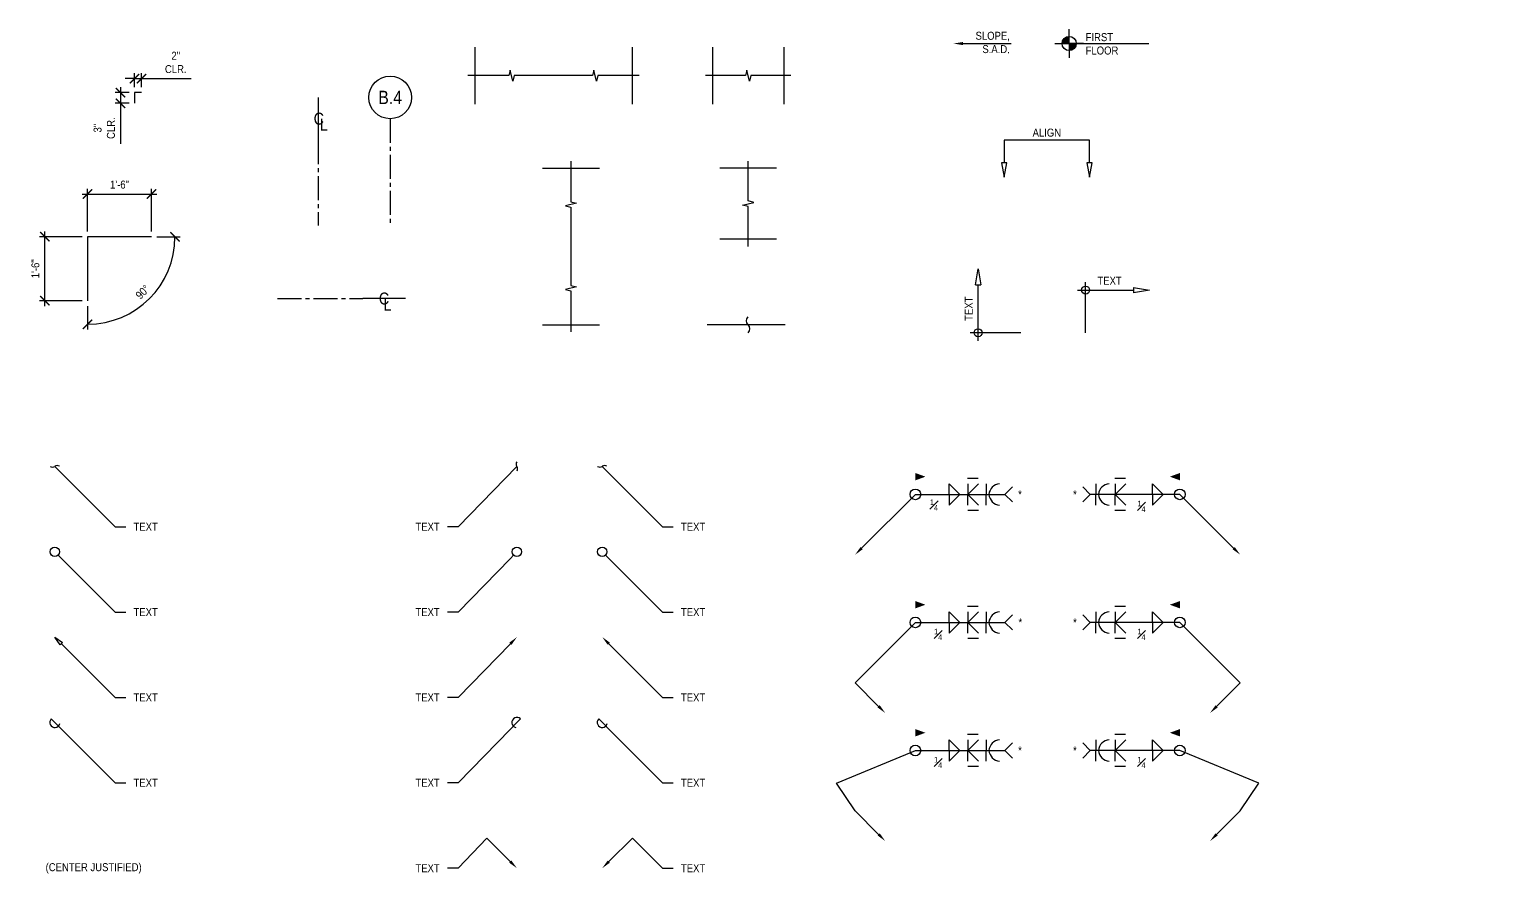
# Model space of a CAD drawing. Header units: inches. Extents: x -2661 to 42767, y -1222 to 9099.
# Drawn here: x 5270.2 to 5682.2, y 1433.8 to 1671.5 of the extents above; entities that cross this region are included whole.
import ezdxf
from ezdxf import colors
from ezdxf.entities.mleader import LeaderData, LeaderLine
from ezdxf.enums import TextEntityAlignment as Align
from ezdxf.math import Vec2, Vec3

# ---------------------------------------------------------------- set-up
doc = ezdxf.new("R2010")
doc.units = ezdxf.units.IN
doc.header["$LTSCALE"] = 12
doc.header["$MEASUREMENT"] = 0
doc.header["$PDMODE"] = 3
doc.linetypes.add('CENTER2', pattern=[1.125, 0.75, -0.125, 0.125, -0.125])
doc.layers.get('0').update_dxf_attribs({"linetype": 'CONTINUOUS'})
doc.layers.get('DefPoints').update_dxf_attribs({"color": 251, "linetype": 'CONTINUOUS'})
for name, color, linetype in [('S-ANNO-DIMS', 2, 'CONTINUOUS'), ('S-ANNO-NOTE', 4, 'CONTINUOUS'), ('S-ANNO-NOTE-EXIST', 251, 'CONTINUOUS'), ('S-BREAK', 2, 'CONTINUOUS'), ('S-GRID', 1, 'CENTER2')]:
    doc.layers.add(name, color=color, linetype=linetype)
doc.layers.add('S-ANNO-NONPLOT', color=253, linetype='CONTINUOUS', plot=False, transparency=0.5)
doc.styles.add('Arial', font='arial.ttf', dxfattribs={"width": 0.85})
doc.dimstyles.new('DIM-24_Se', dxfattribs={"dimscale": 24, "dimtxt": 0.09375, "dimasz": 0.109375, "dimexe": 0.0625, "dimexo": 0.0625, "dimgap": 0.0625, "dimtad": 1, "dimdec": 4, "dimzin": 11, "dimdsep": 46, "dimlunit": 4, "dimtxsty": 'Arial', "dimblk": 'ARCHTICK', "dimcen": 0.125, "dimdle": 0.0625, "dimclrd": 256, "dimclre": 256, "dimclrt": 4, "dimadec": 0, "dimazin": 0, "dimtfac": 0.75, "dimtdec": 4, "dimtmove": 0, "dimatfit": 3, "dimfxl": 1, "dimfrac": 1, "dimtolj": 1, "dimtzin": 0, "dimarcsym": 0})

# ---------------------------------------------------------------- blocks, each defined once
blk = doc.blocks.new('ELEV-SYMB')
at = {"layer": 'S-ANNO-NOTE', "color": 2}
for points in [[(-2, 0), (0, 0), (0, 2)], [(2, 0), (0, 0), (0, -2)]]:
    blk.add_lwpolyline(points, dxfattribs=at)
at = {"layer": 'S-ANNO-NOTE', "color": 2, "const_width": 1}
for points in [[(0, 0.5, 0.414214), (-0.5, 0, 0.414214)], [(0, -0.5, 0.414214), (0.5, 0, 0.414214)]]:
    blk.add_lwpolyline(points, format="xyb", dxfattribs=at)
at = {"layer": 'S-ANNO-NOTE', "color": 2}
blk.add_circle((0, 0), 1, dxfattribs=at)
blk = doc.blocks.new('_ARCHTICK')
at = {"color": 0, "linetype": 'ByBlock', "const_width": 0.15}
blk.add_lwpolyline([(-0.5, -0.5), (0.5, 0.5)], dxfattribs=at)
blk = doc.blocks.new('*D554')
at = {"layer": 'DefPoints', "color": 0, "transparency": 16777216}
for p in [(5274.52, 1613.18), (5286.52, 1613.18), (5286.52, 1595.18)]:
    blk.add_point(p, dxfattribs=at)
at = {"layer": 'S-ANNO-DIMS', "lineweight": -2, "transparency": 16777216}
for p, q in [((5285.02, 1613.18), (5273.02, 1613.18)), ((5274.52, 1593.68), (5274.52, 1614.68)), ((5285.02, 1595.18), (5273.02, 1595.18))]:
    blk.add_line(p, q, dxfattribs=at)
at = {"layer": 'S-ANNO-DIMS', "lineweight": -2, "transparency": 16777216, "xscale": 2.625, "yscale": 2.625, "zscale": 2.625}
for p, rotation in [((5274.52, 1613.18), 90), ((5274.52, 1595.18), 270)]:
    blk.add_blockref('_ARCHTICK', p, dxfattribs=dict(at, rotation=rotation))
at = {"layer": 'S-ANNO-DIMS', "color": 4, "transparency": 16777216, "insert": (5271.87, 1604.18), "char_height": 2.25, "attachment_point": 5, "rotation": 90, "style": 'Arial'}
blk.add_mtext('\\A1;1\'-6"', dxfattribs=at)
blk = doc.blocks.new('*D555')
at = {"layer": 'DefPoints', "color": 0, "transparency": 16777216}
for p in [(5304.52, 1625.18), (5286.52, 1613.18), (5304.52, 1613.18)]:
    blk.add_point(p, dxfattribs=at)
at = {"layer": 'S-ANNO-DIMS', "lineweight": -2, "transparency": 16777216}
for p, q in [((5285.02, 1625.18), (5306.02, 1625.18)), ((5286.52, 1614.68), (5286.52, 1626.68)), ((5304.52, 1614.68), (5304.52, 1626.68))]:
    blk.add_line(p, q, dxfattribs=at)
at = {"layer": 'S-ANNO-DIMS', "lineweight": -2, "transparency": 16777216, "xscale": 2.625, "yscale": 2.625, "zscale": 2.625, "rotation": 180}
blk.add_blockref('_ARCHTICK', (5286.52, 1625.18), dxfattribs=at)
at = {"layer": 'S-ANNO-DIMS', "lineweight": -2, "transparency": 16777216, "xscale": 2.625, "yscale": 2.625, "zscale": 2.625}
blk.add_blockref('_ARCHTICK', (5304.52, 1625.18), dxfattribs=at)
at = {"layer": 'S-ANNO-DIMS', "color": 4, "transparency": 16777216, "insert": (5295.52, 1627.83), "char_height": 2.25, "attachment_point": 5, "style": 'Arial'}
blk.add_mtext('\\A1;1\'-6"', dxfattribs=at)
blk = doc.blocks.new('*D605')
at = {"layer": 'DefPoints', "color": 0, "transparency": 16777216}
for p in [(5286.52, 1613.18), (5286.52, 1613.18), (5304.52, 1613.18), (5286.52, 1595.18), (5298.82, 1591.88)]:
    blk.add_point(p, dxfattribs=at)
at = {"layer": 'S-ANNO-DIMS', "lineweight": -2, "transparency": 16777216}
for p, q in [((5306.02, 1613.18), (5312.62, 1613.18)), ((5286.52, 1593.68), (5286.52, 1587.08))]:
    blk.add_line(p, q, dxfattribs=at)
blk.add_arc((5286.52, 1613.18), 24.6, 270, 0, dxfattribs=at)
at = {"layer": 'S-ANNO-DIMS', "lineweight": -2, "transparency": 16777216, "xscale": 2.625, "yscale": 2.625, "zscale": 2.625}
for p, rotation in [((5311.12, 1613.18), 90.00000000000206), ((5286.52, 1588.58), 180.000000000002)]:
    blk.add_blockref('_ARCHTICK', p, dxfattribs=dict(at, rotation=rotation))
at = {"layer": 'S-ANNO-DIMS', "color": 4, "transparency": 16777216, "insert": (5302.04, 1597.66), "char_height": 2.25, "attachment_point": 5, "rotation": 45, "style": 'Arial'}
blk.add_mtext('\\A1;90°', dxfattribs=at)
blk = doc.blocks.new('*D556')
at = {"layer": 'DefPoints', "color": 0, "transparency": 16777216}
for p in [(5299.73, 1653.7), (5295.78, 1650.7), (5299.73, 1650.7)]:
    blk.add_point(p, dxfattribs=at)
at = {"layer": 'S-ANNO-DIMS', "lineweight": -2, "transparency": 16777216}
for p, q in [((5298.23, 1653.7), (5294.28, 1653.7)), ((5295.78, 1655.2), (5295.78, 1650.7)), ((5298.23, 1650.7), (5294.28, 1650.7)), ((5295.78, 1650.7), (5295.78, 1639.35))]:
    blk.add_line(p, q, dxfattribs=at)
at = {"layer": 'S-ANNO-DIMS', "lineweight": -2, "transparency": 16777216, "xscale": 2.625, "yscale": 2.625, "zscale": 2.625}
for p, rotation in [((5295.78, 1653.7), 90), ((5295.78, 1650.7), 270)]:
    blk.add_blockref('_ARCHTICK', p, dxfattribs=dict(at, rotation=rotation))
at = {"layer": 'S-ANNO-DIMS', "color": 4, "transparency": 16777216, "insert": (5291.24, 1643.72), "char_height": 2.25, "attachment_point": 5, "rotation": 90, "style": 'Arial'}
blk.add_mtext('\\A1;3"\\PCLR.', dxfattribs=at)
blk = doc.blocks.new('*D557')
at = {"layer": 'DefPoints', "color": 0, "transparency": 16777216}
for p in [(5301.73, 1657.64), (5299.73, 1653.7), (5301.73, 1653.7)]:
    blk.add_point(p, dxfattribs=at)
at = {"layer": 'S-ANNO-DIMS', "lineweight": -2, "transparency": 16777216}
for p, q in [((5299.73, 1657.64), (5297.1, 1657.64)), ((5299.73, 1655.2), (5299.73, 1659.14)), ((5299.73, 1657.64), (5301.73, 1657.64)), ((5301.73, 1655.2), (5301.73, 1659.14)), ((5301.73, 1657.64), (5315.7, 1657.64))]:
    blk.add_line(p, q, dxfattribs=at)
at = {"layer": 'S-ANNO-DIMS', "lineweight": -2, "transparency": 16777216, "xscale": 2.625, "yscale": 2.625, "zscale": 2.625}
blk.add_blockref('_ARCHTICK', (5299.73, 1657.64), dxfattribs=at)
at = {"layer": 'S-ANNO-DIMS', "lineweight": -2, "transparency": 16777216, "xscale": 2.625, "yscale": 2.625, "zscale": 2.625, "rotation": 180}
blk.add_blockref('_ARCHTICK', (5301.73, 1657.64), dxfattribs=at)
at = {"layer": 'S-ANNO-DIMS', "color": 4, "transparency": 16777216, "insert": (5311.34, 1662.19), "char_height": 2.25, "attachment_point": 5, "style": 'Arial'}
blk.add_mtext('\\A1;2"\\PCLR.', dxfattribs=at)
blk = doc.blocks.new('_Integral')
at = {"color": 0, "linetype": 'ByBlock', "lineweight": -2}
for centre, start, end in [((0.44, -0.09), 102, 168), ((-0.44, 0.09), 282, 348)]:
    blk.add_arc(centre, 0.454, start, end, dxfattribs=at)
blk = doc.blocks.new('_DotBlank')
at = {"color": 0, "lineweight": -2}
blk.add_line((-0.5, 0), (-1, 0), dxfattribs=at)
blk.add_circle((0, 0), 0.5, dxfattribs=at)
blk = doc.blocks.new('ARROW-LOOP')
at = {"color": 0}
blk.add_lwpolyline([(-1.81, 0), (0.54, 0, 1.317177), (-0.46, -0.28)], format="xyb", dxfattribs=at)
blk = doc.blocks.new('_ClosedBlank')
at = {"color": 0, "linetype": 'ByBlock', "lineweight": -2}
for p, q in [((-1, 0.167), (0, 0)), ((-1, 0.167), (-1, -0.167)), ((0, 0), (-1, -0.167))]:
    blk.add_line(p, q, dxfattribs=at)
blk = doc.blocks.new('_Small')
at = {"color": 0, "linetype": 'ByBlock', "lineweight": -2}
blk.add_circle((0, 0), 0.25, dxfattribs=at)
blk = doc.blocks.new('*D582')
at = {"layer": 'DefPoints', "color": 0, "transparency": 16777216}
for p in [(5536.98, 1604.19), (5536.98, 1604.19), (5548.98, 1586.19)]:
    blk.add_point(p, dxfattribs=at)
at = {"layer": 'S-ANNO-DIMS', "lineweight": -2, "transparency": 16777216}
for p, q in [((5536.98, 1583.94), (5536.98, 1599.69)), ((5548.98, 1586.19), (5534.73, 1586.19))]:
    blk.add_line(p, q, dxfattribs=at)
at = {"layer": 'S-ANNO-DIMS', "lineweight": -2, "transparency": 16777216, "xscale": 4.5, "yscale": 4.5, "zscale": 4.5}
for name, p, rotation in [('_ClosedBlank', (5536.98, 1604.19), 90), ('_Small', (5536.98, 1586.19), 270)]:
    blk.add_blockref(name, p, dxfattribs=dict(at, rotation=rotation))
at = {"layer": 'S-ANNO-DIMS', "color": 4, "transparency": 16777216, "insert": (5534.36, 1592.94), "char_height": 2.25, "attachment_point": 5, "rotation": 90, "style": 'Arial'}
blk.add_mtext('\\A1;TEXT ', dxfattribs=at)
blk = doc.blocks.new('REF GRID')
blk.add_circle((0, 0.25), 0.25)
at = {"style": 'Arial', "width": 0.85}
blk.add_attdef('#', text='', height=0.156, dxfattribs=at).set_placement((0, 0.25), align=Align.MIDDLE_CENTER)
blk = doc.blocks.new('Se_BREAK SQUIGGLE')
at = {"layer": 'S-BREAK'}
blk.add_lwpolyline([(0, -0.375, 0.408465), (0, 0, -0.407415), (0, 0.369, -2.166217)], format="xyb", dxfattribs=at)
blk = doc.blocks.new('Se_BREAK SYMBOL')
at = {"color": 0, "linetype": 'ByBlock'}
blk.add_lwpolyline([(6, 0), (0.38, 0), (0.19, -0.78), (-0.19, 0.78), (-0.38, 0), (-6, 0)], dxfattribs=at)
blk = doc.blocks.new('CL-V12')
at = {"layer": 'DefPoints'}
blk.add_line((0, 3), (0, -3), dxfattribs=at)
at = {"layer": 'S-ANNO-NOTE', "color": 4, "char_height": 1.69, "attachment_point": 5, "style": 'Arial'}
for s, insert, width in [('C', (0.09, 0), 1.3847), ('L', (0.79, -0.84), 1.0599)]:
    blk.add_mtext(s, dxfattribs=dict(at, insert=insert, width=width))
blk = doc.blocks.new('CL-H12')
at = {"layer": 'DefPoints'}
blk.add_line((3, 0), (-3, 0), dxfattribs=at)
at = {"layer": 'S-ANNO-NOTE', "color": 4, "char_height": 1.69, "attachment_point": 5, "style": 'Arial'}
for s, insert, width in [('C', (0, 0), 1.2463), ('L', (0.48, -0.84), 1.1097)]:
    blk.add_mtext(s, dxfattribs=dict(at, insert=insert, width=width))
blk = doc.blocks.new('*D687')
at = {"layer": 'DefPoints', "color": 0, "transparency": 16777216}
for p in [(5585.19, 1598.19), (5585.19, 1598.19), (5567.19, 1586.19)]:
    blk.add_point(p, dxfattribs=at)
at = {"layer": 'S-ANNO-DIMS', "lineweight": -2, "transparency": 16777216}
for p, q in [((5567.19, 1586.19), (5567.19, 1600.44)), ((5564.94, 1598.19), (5580.69, 1598.19))]:
    blk.add_line(p, q, dxfattribs=at)
at = {"layer": 'S-ANNO-DIMS', "lineweight": -2, "transparency": 16777216, "xscale": 4.5, "yscale": 4.5, "zscale": 4.5, "rotation": 180}
blk.add_blockref('_Small', (5567.19, 1598.19), dxfattribs=at)
at = {"layer": 'S-ANNO-DIMS', "lineweight": -2, "transparency": 16777216, "xscale": 4.5, "yscale": 4.5, "zscale": 4.5}
blk.add_blockref('_ClosedBlank', (5585.19, 1598.19), dxfattribs=at)
at = {"layer": 'S-ANNO-DIMS', "color": 4, "transparency": 16777216, "insert": (5573.94, 1600.82), "char_height": 2.25, "attachment_point": 5, "style": 'Arial'}
blk.add_mtext('\\A1;TEXT ', dxfattribs=at)

msp = doc.modelspace()

# ---------------------------------------------------------------- linework, layer by layer
at = {"layer": 'S-ANNO-DIMS'}
msp.add_lwpolyline([(5569.04893, 1633.94183), (5567.54893, 1633.94183), (5568.29893, 1629.94183), (5569.04893, 1633.94183), (5568.29893, 1633.94183), (5568.29893, 1640.30584), (5544.29893, 1640.30584), (5544.29893, 1633.94183), (5543.54893, 1633.94183), (5544.29893, 1629.94183), (5545.04893, 1633.94183), (5543.54893, 1633.94183)], dxfattribs=at)
at = {"layer": 'S-ANNO-NONPLOT'}
for p, q in [((5395.47635, 1666.47907), (5395.47635, 1650.47907)), ((5439.66667, 1666.47907), (5439.66667, 1650.47907)), ((5462.31166, 1666.47907), (5462.31166, 1650.47907)), ((5482.31166, 1666.47907), (5482.31166, 1650.47907)), ((5414.48042, 1632.47907), (5430.48042, 1632.47907)), ((5480.31166, 1632.47907), (5464.31166, 1632.47907)), ((5480.31166, 1612.47907), (5464.31166, 1612.47907)), ((5414.48042, 1588.45575), (5430.48042, 1588.45575))]:
    msp.add_line(p, q, dxfattribs=at)
for points in [[(5301.72521, 1653.70096), (5299.72521, 1653.70096), (5299.72521, 1650.70096)], [(5304.5207, 1613.17914), (5286.5207, 1613.17914), (5286.5207, 1595.17914)], [(5482.71902, 1588.45575), (5460.76822, 1588.45575)]]:
    msp.add_lwpolyline(points, dxfattribs=at)
at = {"layer": 'S-ANNO-NOTE', "color": 2}
msp.add_line((5558.59048, 1667.50617), (5585.00008, 1667.50617), dxfattribs=at)
at = {"layer": 'S-ANNO-NOTE'}
for p, q in [((5536.9528, 1545.25321), (5533.9528, 1545.25321)), ((5539.28182, 1543.75321), (5539.28182, 1540.75321)), ((5570.09217, 1543.75321), (5570.09217, 1540.75321)), ((5578.44664, 1545.25321), (5575.44664, 1545.25321)), ((5539.28182, 1537.75321), (5539.28182, 1540.75321)), ((5570.09217, 1537.75321), (5570.09217, 1540.75321)), ((5537.03493, 1536.25321), (5534.03493, 1536.25321)), ((5578.44664, 1536.25321), (5575.44664, 1536.25321)), ((5536.9528, 1509.25321), (5533.9528, 1509.25321)), ((5578.44664, 1509.25321), (5575.44664, 1509.25321)), ((5539.28182, 1507.75321), (5539.28182, 1504.75321)), ((5539.28182, 1501.75321), (5539.28182, 1504.75321)), ((5570.09217, 1507.75321), (5570.09217, 1504.75321)), ((5570.09217, 1501.75321), (5570.09217, 1504.75321)), ((5537.03493, 1500.25321), (5534.03493, 1500.25321)), ((5578.44664, 1500.25321), (5575.44664, 1500.25321)), ((5536.9528, 1473.25321), (5533.9528, 1473.25321)), ((5539.28182, 1471.75321), (5539.28182, 1468.75321)), ((5570.09217, 1471.75321), (5570.09217, 1468.75321)), ((5578.44664, 1473.25321), (5575.44664, 1473.25321)), ((5539.28182, 1465.75321), (5539.28182, 1468.75321)), ((5570.09217, 1465.75321), (5570.09217, 1468.75321)), ((5537.03493, 1464.25321), (5534.03493, 1464.25321)), ((5578.44664, 1464.25321), (5575.44664, 1464.25321))]:
    msp.add_line(p, q, dxfattribs=at)
for points in [[(5519.3378, 1540.75321, 0, 0, 0), (5519.3378, 1545.72715, 2.05212, 0, 0), (5522.15688, 1545.72715, 0, 0, 0)], [(5593.70792, 1540.75321, 0, 0, 0), (5593.70792, 1545.72715, 2.05212, 0, 0), (5590.88885, 1545.72715, 0, 0, 0)], [(5519.3378, 1504.75321, 0, 0, 0), (5519.3378, 1509.72715, 2.05212, 0, 0), (5522.15688, 1509.72715, 0, 0, 0)], [(5593.70792, 1504.75321, 0, 0, 0), (5593.70792, 1509.72715, 2.05212, 0, 0), (5590.88885, 1509.72715, 0, 0, 0)], [(5519.3378, 1468.75321, 0, 0, 0), (5519.3378, 1473.72715, 2.05212, 0, 0), (5522.15688, 1473.72715, 0, 0, 0)], [(5593.70792, 1468.75321, 0, 0, 0), (5593.70792, 1473.72715, 2.05212, 0, 0), (5590.88885, 1473.72715, 0, 0, 0)]]:
    msp.add_lwpolyline(points, format="xyseb", dxfattribs=at)
for points in [[(5528.78804, 1540.75321), (5528.78804, 1543.75321), (5531.78804, 1540.75321)], [(5534.03493, 1543.75321), (5534.03493, 1540.75321), (5537.03493, 1543.75321)], [(5546.64418, 1538.63189), (5544.52286, 1540.75321), (5546.64418, 1542.87453)], [(5566.40154, 1538.63189), (5568.52286, 1540.75321), (5566.40154, 1542.87453)], [(5575.52877, 1543.75321), (5575.52877, 1540.75321), (5578.52877, 1543.75321)], [(5585.96844, 1540.75321), (5585.96844, 1543.75321), (5588.96844, 1540.75321)], [(5528.78804, 1540.75321), (5528.78804, 1537.75321), (5531.78804, 1540.75321)], [(5534.03493, 1537.75321), (5534.03493, 1540.75321), (5537.03493, 1537.75321)], [(5575.52877, 1537.75321), (5575.52877, 1540.75321), (5578.52877, 1537.75321)], [(5585.96844, 1540.75321), (5585.96844, 1537.75321), (5588.96844, 1540.75321)], [(5528.78804, 1504.75321), (5528.78804, 1507.75321), (5531.78804, 1504.75321)], [(5528.78804, 1504.75321), (5528.78804, 1501.75321), (5531.78804, 1504.75321)], [(5534.03493, 1507.75321), (5534.03493, 1504.75321), (5537.03493, 1507.75321)], [(5534.03493, 1501.75321), (5534.03493, 1504.75321), (5537.03493, 1501.75321)], [(5546.64418, 1502.63189), (5544.52286, 1504.75321), (5546.64418, 1506.87453)], [(5566.40154, 1502.63189), (5568.52286, 1504.75321), (5566.40154, 1506.87453)], [(5575.52877, 1507.75321), (5575.52877, 1504.75321), (5578.52877, 1507.75321)], [(5575.52877, 1501.75321), (5575.52877, 1504.75321), (5578.52877, 1501.75321)], [(5585.96844, 1504.75321), (5585.96844, 1507.75321), (5588.96844, 1504.75321)], [(5585.96844, 1504.75321), (5585.96844, 1501.75321), (5588.96844, 1504.75321)], [(5528.78804, 1468.75321), (5528.78804, 1471.75321), (5531.78804, 1468.75321)], [(5534.03493, 1471.75321), (5534.03493, 1468.75321), (5537.03493, 1471.75321)], [(5575.52877, 1471.75321), (5575.52877, 1468.75321), (5578.52877, 1471.75321)], [(5585.96844, 1468.75321), (5585.96844, 1471.75321), (5588.96844, 1468.75321)], [(5528.78804, 1468.75321), (5528.78804, 1465.75321), (5531.78804, 1468.75321)], [(5534.03493, 1465.75321), (5534.03493, 1468.75321), (5537.03493, 1465.75321)], [(5546.64418, 1466.63189), (5544.52286, 1468.75321), (5546.64418, 1470.87453)], [(5566.40154, 1466.63189), (5568.52286, 1468.75321), (5566.40154, 1470.87453)], [(5575.52877, 1465.75321), (5575.52877, 1468.75321), (5578.52877, 1465.75321)], [(5585.96844, 1468.75321), (5585.96844, 1465.75321), (5588.96844, 1468.75321)]]:
    msp.add_lwpolyline(points, dxfattribs=at)
for centre in [(5519.3378, 1540.75321), (5593.70792, 1540.75321), (5519.3378, 1504.75321), (5593.70792, 1504.75321), (5519.3378, 1468.75321), (5593.70792, 1468.75321)]:
    msp.add_circle(centre, 1.5, dxfattribs=at)
for centre, start, end in [((5543.24358, 1540.54144), 93.7722975, 176.2277025), ((5574.05393, 1540.54144), 93.7722975, 176.2277025), ((5543.24358, 1540.96497), 183.7722975, 266.2277025), ((5574.05393, 1540.96497), 183.7722975, 266.2277025), ((5543.24358, 1504.54144), 93.7722975, 176.2277025), ((5543.24358, 1504.96497), 183.7722975, 266.2277025), ((5574.05393, 1504.54144), 93.7722975, 176.2277025), ((5574.05393, 1504.96497), 183.7722975, 266.2277025), ((5543.24358, 1468.54144), 93.7722975, 176.2277025), ((5574.05393, 1468.54144), 93.7722975, 176.2277025), ((5543.24358, 1468.96497), 183.7722975, 266.2277025), ((5574.05393, 1468.96497), 183.7722975, 266.2277025)]:
    msp.add_arc(centre, 3.21874, start, end, dxfattribs=at)
at = {"layer": 'S-BREAK'}
for points in [[(5441.66667, 1658.47907), (5430.00098, 1658.47907), (5429.62241, 1656.92237), (5428.86526, 1660.03577), (5428.48669, 1658.47907), (5406.48933, 1658.47907), (5406.11075, 1656.92237), (5405.3536, 1660.03577), (5404.97503, 1658.47907), (5393.47635, 1658.47907)], [(5422.48042, 1634.47907), (5422.48042, 1622.98039), (5424.03712, 1622.60182), (5420.92372, 1621.84467), (5422.48042, 1621.46609), (5422.48042, 1599.46873), (5424.03712, 1599.09016), (5420.92372, 1598.33301), (5422.48042, 1597.95444), (5422.48042, 1586.45575)]]:
    msp.add_lwpolyline(points, dxfattribs=at)
at = {"layer": 'S-GRID', "color": 1, "linetype": 'CENTER2', "ltscale": 0.75}
for p, q in [((5371.62654, 1646.36173), (5371.62654, 1616.36173)), ((5351.38935, 1640.36173), (5351.38935, 1616.36173)), ((5339.91294, 1595.7869), (5363.91294, 1595.7869))]:
    msp.add_line(p, q, dxfattribs=at)

# ---------------------------------------------------------------- block references
at = {"layer": 'S-ANNO-NOTE', "xscale": 2, "yscale": 2, "zscale": 2}
for name, p in [('ELEV-SYMB', (5562.59048, 1667.50617)), ('CL-V12', (5351.38935, 1646.36294)), ('CL-H12', (5369.91294, 1595.7869))]:
    msp.add_blockref(name, p, dxfattribs=at)
at = {"layer": 'S-ANNO-NOTE', "xscale": 24, "yscale": 24, "zscale": 24}
msp.add_blockref('REF GRID', (5371.62654, 1646.36173), dxfattribs=at).add_auto_attribs({'#': 'B.4'})
at = {"layer": 'S-BREAK'}
for name, p, xscale, yscale, zscale in [('Se_BREAK SYMBOL', (5472.31166, 1658.47907), 2, 2, 2), ('Se_BREAK SQUIGGLE', (5472.31166, 1588.45575), 6, 6, 6)]:
    msp.add_blockref(name, p, dxfattribs=dict(at, xscale=xscale, yscale=yscale, zscale=zscale))
at = {"layer": 'S-BREAK', "xscale": 2, "yscale": 2, "zscale": 2, "rotation": 270}
msp.add_blockref('Se_BREAK SYMBOL', (5472.31166, 1622.47907), dxfattribs=at)

# ---------------------------------------------------------------- texts
at = {"layer": 'S-ANNO-NOTE', "insert": (5545.91148, 1670.79576), "char_height": 2.25, "width": 11.6034819, "attachment_point": 3, "rotation": 359.8065106, "style": 'Arial'}
msp.add_mtext('SLOPE, S.A.D.', dxfattribs=at)
at = {"layer": 'S-ANNO-NOTE', "char_height": 2.25, "style": 'Arial'}
for s, insert, width, attachment_point in [('FIRST\\PFLOOR', (5567.20396, 1670.42475), 36.0233137, 1), ('ALIGN', (5556.29893, 1641.30584), 9.6918258, 8), ('*', (5548.2277, 1540.75321), 25.3277417, 4), ('*', (5564.7143, 1540.75321), 29.1032323, 6), ('\\A1;{\\H0.7x;\\S1#4;}', (5523.42653, 1539.33422), 4.1806574, 1), ('\\A1;{\\H0.7x;\\S1#4;}', (5584.04767, 1538.95393), 7.3141416, 3), ('*', (5548.33142, 1504.75321), 29.1032323, 4), ('*', (5564.7143, 1504.75321), 29.1032323, 6), ('\\A1;{\\H0.7x;\\S1#4;}', (5526.86727, 1502.95393), 7.3141416, 3), ('\\A1;{\\H0.7x;\\S1#4;}', (5584.04767, 1502.95393), 7.3141416, 3), ('*', (5548.2277, 1468.75321), 25.3277417, 4), ('*', (5564.7143, 1468.75321), 29.1032323, 6), ('\\A1;{\\H0.7x;\\S1#4;}', (5526.86727, 1466.95393), 7.3141416, 3), ('\\A1;{\\H0.7x;\\S1#4;}', (5584.04767, 1466.95393), 7.3141416, 3)]:
    msp.add_mtext(s, dxfattribs=dict(at, insert=insert, width=width, attachment_point=attachment_point))
at = {"layer": 'S-ANNO-NOTE', "color": 191, "insert": (5274.7428, 1435.59968), "char_height": 2.25, "width": 31.4422913, "attachment_point": 4, "style": 'Arial'}
msp.add_mtext('(CENTER JUSTIFIED)', dxfattribs=at)

# ---------------------------------------------------------------- dimensions: what is measured, and where the dimension line sits
at = {"layer": 'S-ANNO-DIMS'}
for base, p2, angle, picture, middle in [((5301.72521, 1657.64473), (5301.72521, 1653.70096), 180, '*D557', (5311.33613, 1662.1877)), ((5295.78144, 1650.70096), (5299.72521, 1650.70096), 90, '*D556', (5291.23846, 1643.71503))]:
    dim = msp.add_linear_dim(base=base, p1=(5299.72521, 1653.70096), p2=p2, angle=angle, text='<>\\PCLR.', dimstyle='DIM-24_Se', dxfattribs=at)
    dim.commit()
    dim.dimension.update_dxf_attribs({"geometry": picture, "text_midpoint": middle})
for base, p1, p2, angle, picture, middle in [((5304.5207, 1625.17914), (5286.5207, 1613.17914), (5304.5207, 1613.17914), 180, '*D555', (5295.5207, 1627.82793)), ((5274.5207, 1613.17914), (5286.5207, 1595.17914), (5286.5207, 1613.17914), 270, '*D554', (5271.87191, 1604.17914))]:
    dim = msp.add_linear_dim(base=base, p1=p1, p2=p2, angle=angle, dimstyle='DIM-24_Se', dxfattribs=at)
    dim.commit()
    dim.dimension.update_dxf_attribs({"geometry": picture, "text_midpoint": middle})
dim = msp.add_angular_dim_2l(base=(5298.81887, 1591.87808), line1=((5304.5207, 1613.17914), (5286.5207, 1613.17914)), line2=((5286.5207, 1613.17914), (5286.5207, 1595.17914)), dimstyle='DIM-24_Se', dxfattribs=at)
dim.commit()
dim.dimension.update_dxf_attribs({"geometry": '*D605', "text_midpoint": (5302.03996, 1597.65988)})
for base, p1, p2, angle, picture, middle in [((5536.98042, 1604.19072), (5548.98042, 1586.19072), (5536.98042, 1604.19072), 270, '*D582', (5534.35542, 1592.94072)), ((5585.18539, 1598.19072), (5567.18539, 1586.19072), (5585.18539, 1598.19072), 180, '*D687', (5573.93539, 1600.81572))]:
    dim = msp.add_linear_dim(base=base, p1=p1, p2=p2, angle=angle, text='TEXT ', dimstyle='DIM-24_Se', override={"dimasz": 0.1875, "dimexe": 0.09375, "dimexo": 0, "dimblk1": 'Small', "dimblk2": 'ClosedBlank', "dimsah": 1, "dimdle": 0.09375, "dimse2": 1, "dimfxlon": 0}, dxfattribs=at)
    dim.commit()
    dim.dimension.update_dxf_attribs({"geometry": picture, "text_midpoint": middle})

# ---------------------------------------------------------------- leaders
at = {"layer": 'S-ANNO-NOTE'}
ml = msp.add_multileader_mtext('Standard', dxfattribs=at)
ml.set_content('', color=4, style='Arial')
ml.set_leader_properties(color=2)
ml.build(insert=Vec2(0, 0))
ml.multileader.update_dxf_attribs({"has_dogleg": 0, "dogleg_length": 1.21451, "arrow_head_size": 2.625, "scale": 24})
ctx = ml.context
ctx.base_point, ctx.scale, ctx.char_height, ctx.arrow_head_size, ctx.landing_gap_size, ctx.plane_origin, ctx.plane_x_axis, ctx.plane_y_axis = Vec3(5550.56953, 1667.50617), 24, 2.25, 2.625, 2.16, Vec3(5535.65421, 1674.53677), Vec3(-1, 0), Vec3(0, -1)
ctx.text_align_type = 2
notes = []
notes.append((ctx, [(0, (1, 1, 0), (5542.44578, 1667.50617), (1, 0), 3.80375, [(0, [(5530.06246, 1667.50617)], 0, [])])]))
ctx.mtext.insert, ctx.mtext.text_direction, ctx.mtext.rotation, ctx.mtext.alignment, ctx.mtext.flow_direction = Vec3(5548.40953, 1666.38117), Vec3(-1, 0), 3.141592654, 3, 5
ml = msp.add_multileader_mtext('Standard', dxfattribs=at)
ml.set_content('TEXT', color=4, style='Arial')
ml.set_leader_properties(color=2)
ml.set_arrow_properties(name='INTEGRAL')
ml.build(insert=Vec2(0, 0))
ml.multileader.update_dxf_attribs({"dogleg_length": 0.36, "arrow_head_size": 2.625, "scale": 24})
ctx = ml.context
ctx.base_point, ctx.scale, ctx.char_height, ctx.arrow_head_size, ctx.landing_gap_size, ctx.plane_origin = Vec3(5376.69399, 1531.65327), 24, 2.25, 2.625, 2.16, Vec3(5442.48999, 1838.47338)
ctx.text_align_type = 2
notes.append((ctx, [(0, (1, 1, 0), (5390.72601, 1531.65327), (-1, 0), 3, [(0, [(5407.26849, 1548.62384)], 0, [])])]))
ctx.mtext.insert, ctx.mtext.width, ctx.mtext.alignment, ctx.mtext.flow_direction = Vec3(5385.56601, 1532.77827), 48, 3, 5
ml = msp.add_multileader_mtext('Standard', dxfattribs=at)
ml.set_content('TEXT', color=4, style='Arial')
ml.set_leader_properties(color=2)
ml.set_arrow_properties(name='INTEGRAL')
ml.build(insert=Vec2(0, 0))
ml.multileader.update_dxf_attribs({"dogleg_length": 0.36, "arrow_head_size": 2.625, "scale": 24})
ctx = ml.context
ctx.base_point, ctx.scale, ctx.char_height, ctx.arrow_head_size, ctx.landing_gap_size, ctx.plane_origin = Vec3(5451.23905, 1531.65327), 24, 2.25, 2.625, 2.16, Vec3(5396.04698, 1838.47338)
notes.append((ctx, [(0, (1, 1, 0), (5448.23905, 1531.65327), (1, 0), 3, [(0, [(5431.26849, 1548.62384)], 0, [])])]))
ctx.mtext.insert, ctx.mtext.width, ctx.mtext.flow_direction = Vec3(5453.39905, 1532.77827), 48, 5
ml = msp.add_multileader_mtext('Standard', dxfattribs=at)
ml.set_content('', color=4, style='Arial')
ml.set_leader_properties(color=2)
ml.build(insert=Vec2(0, 0))
ml.multileader.update_dxf_attribs({"dogleg_length": 1.21451, "arrow_head_size": 2.625, "scale": 24})
ctx = ml.context
ctx.base_point, ctx.scale, ctx.char_height, ctx.arrow_head_size, ctx.landing_gap_size, ctx.plane_origin = Vec3(5544.52286, 1540.75321), 24, 2.25, 2.625, 2.16, Vec3(5512.3072, 1533.72261)
notes.append((ctx, [(0, (1, 1, 0), (5519.3378, 1540.75321), (1, 0), 25.18506, [(0, [(5502.36724, 1523.78265)], 0, [])])]))
ctx.mtext.insert, ctx.mtext.flow_direction = Vec3(5546.68286, 1541.87821), 5
ml = msp.add_multileader_mtext('Standard', dxfattribs=at)
ml.set_content('', color=4, style='Arial')
ml.set_leader_properties(color=2)
ml.build(insert=Vec2(0, 0))
ml.multileader.update_dxf_attribs({"dogleg_length": 1.21451, "arrow_head_size": 2.625, "scale": 24})
ctx = ml.context
ctx.base_point, ctx.scale, ctx.char_height, ctx.arrow_head_size, ctx.landing_gap_size, ctx.plane_origin = Vec3(5564.20286, 1540.75321), 24, 2.25, 2.625, 2.16, Vec3(5600.07852, 1533.72261)
ctx.text_align_type = 2
notes.append((ctx, [(0, (1, 1, 0), (5593.70792, 1540.75321), (-1, 0), 25.18506, [(0, [(5610.67849, 1523.78265)], 0, [])])]))
ctx.mtext.insert, ctx.mtext.alignment, ctx.mtext.flow_direction = Vec3(5566.36286, 1541.87821), 3, 5
ml = msp.add_multileader_mtext('Standard', dxfattribs=at)
ml.set_content('\\A1;TEXT', color=4, style='Arial')
ml.set_leader_properties(color=2)
ml.set_arrow_properties(name='DOTBLANK')
ml.build(insert=Vec2(0, 0))
ml.multileader.update_dxf_attribs({"dogleg_length": 0.36, "arrow_head_size": 2.625, "scale": 24})
ctx = ml.context
ctx.base_point, ctx.scale, ctx.char_height, ctx.arrow_head_size, ctx.landing_gap_size, ctx.plane_origin = Vec3(5376.69399, 1507.65327), 24, 2.25, 2.625, 2.16, Vec3(5434.00471, 1805.9881)
ctx.text_align_type = 2
notes.append((ctx, [(0, (1, 1, 0), (5390.72601, 1507.65327), (-1, 0), 3, [(0, [(5407.26849, 1524.62384)], 0, [])])]))
ctx.mtext.insert, ctx.mtext.width, ctx.mtext.defined_height, ctx.mtext.alignment, ctx.mtext.flow_direction = Vec3(5385.56601, 1508.77827), 48, 7.54853, 3, 5
ml = msp.add_multileader_mtext('Standard', dxfattribs=at)
ml.set_content('\\A1;TEXT', color=4, style='Arial')
ml.set_leader_properties(color=2)
ml.set_arrow_properties(name='DOTBLANK')
ml.build(insert=Vec2(0, 0))
ml.multileader.update_dxf_attribs({"dogleg_length": 0.36, "arrow_head_size": 2.625, "scale": 24})
ctx = ml.context
ctx.base_point, ctx.scale, ctx.char_height, ctx.arrow_head_size, ctx.landing_gap_size, ctx.plane_origin = Vec3(5451.23905, 1507.65327), 24, 2.25, 2.625, 2.16, Vec3(5404.53226, 1805.9881)
notes.append((ctx, [(0, (1, 1, 0), (5448.23905, 1507.65327), (1, 0), 3, [(0, [(5431.26849, 1524.62384)], 0, [])])]))
ctx.mtext.insert, ctx.mtext.width, ctx.mtext.defined_height, ctx.mtext.flow_direction = Vec3(5453.39905, 1508.77827), 48, 7.54853, 5
ml = msp.add_multileader_mtext('Standard', dxfattribs=at)
ml.set_content('', color=4, style='Arial')
ml.set_leader_properties(color=2)
ml.build(insert=Vec2(0, 0))
ml.multileader.update_dxf_attribs({"dogleg_length": 1.21451, "arrow_head_size": 2.625, "scale": 24})
ctx = ml.context
ctx.base_point, ctx.scale, ctx.char_height, ctx.arrow_head_size, ctx.landing_gap_size, ctx.plane_origin = Vec3(5544.52286, 1504.75321), 24, 2.25, 2.625, 2.16, Vec3(5512.3072, 1497.72261)
notes.append((ctx, [(0, (1, 1, 0), (5519.3378, 1504.75321), (1, 0), 25.18506, [(0, [(5510.85252, 1479.29736), (5502.36724, 1487.78265)], 0, [])])]))
ctx.mtext.insert, ctx.mtext.flow_direction = Vec3(5546.68286, 1505.87821), 5
ml = msp.add_multileader_mtext('Standard', dxfattribs=at)
ml.set_content('', color=4, style='Arial')
ml.set_leader_properties(color=2)
ml.build(insert=Vec2(0, 0))
ml.multileader.update_dxf_attribs({"dogleg_length": 1.21451, "arrow_head_size": 2.625, "scale": 24})
ctx = ml.context
ctx.base_point, ctx.scale, ctx.char_height, ctx.arrow_head_size, ctx.landing_gap_size, ctx.plane_origin = Vec3(5564.20286, 1504.75321), 24, 2.25, 2.625, 2.16, Vec3(5600.07852, 1497.72261)
ctx.text_align_type = 2
notes.append((ctx, [(0, (1, 1, 0), (5593.70792, 1504.75321), (-1, 0), 25.18506, [(0, [(5602.19321, 1479.29736), (5610.67849, 1487.78265)], 0, [])])]))
ctx.mtext.insert, ctx.mtext.alignment, ctx.mtext.flow_direction = Vec3(5566.36286, 1505.87821), 3, 5
ml = msp.add_multileader_mtext('Standard', dxfattribs=at)
ml.set_content('\\A1;TEXT', color=4, style='Arial')
ml.set_leader_properties(color=2)
ml.build(insert=Vec2(0, 0))
ml.multileader.update_dxf_attribs({"dogleg_length": 0.36, "arrow_head_size": 2.625, "scale": 24})
ctx = ml.context
ctx.base_point, ctx.scale, ctx.char_height, ctx.arrow_head_size, ctx.landing_gap_size, ctx.plane_origin = Vec3(5376.69399, 1483.65327), 24, 2.25, 2.625, 2.16, Vec3(5434.00471, 1781.9881)
ctx.text_align_type = 2
notes.append((ctx, [(0, (1, 1, 0), (5390.72601, 1483.65327), (-1, 0), 3, [(0, [(5407.26849, 1500.62384)], 0, [])])]))
ctx.mtext.insert, ctx.mtext.width, ctx.mtext.alignment, ctx.mtext.flow_direction = Vec3(5385.56601, 1484.77827), 48, 3, 5
ml = msp.add_multileader_mtext('Standard', dxfattribs=at)
ml.set_content('\\A1;TEXT', color=4, style='Arial')
ml.set_leader_properties(color=2)
ml.build(insert=Vec2(0, 0))
ml.multileader.update_dxf_attribs({"dogleg_length": 0.36, "arrow_head_size": 2.625, "scale": 24})
ctx = ml.context
ctx.base_point, ctx.scale, ctx.char_height, ctx.arrow_head_size, ctx.landing_gap_size, ctx.plane_origin = Vec3(5451.23905, 1483.65327), 24, 2.25, 2.625, 2.16, Vec3(5404.53226, 1781.9881)
notes.append((ctx, [(0, (1, 1, 0), (5448.23905, 1483.65327), (1, 0), 3, [(0, [(5431.26849, 1500.62384)], 0, [])])]))
ctx.mtext.insert, ctx.mtext.width, ctx.mtext.flow_direction = Vec3(5453.39905, 1484.77827), 48, 5
ml = msp.add_multileader_mtext('Standard', dxfattribs=at)
ml.set_content('TEXT', color=4, style='Arial')
ml.set_leader_properties(color=2)
ml.set_arrow_properties(name='ARROW-LOOP')
ml.build(insert=Vec2(0, 0))
ml.multileader.update_dxf_attribs({"dogleg_length": 0.36, "arrow_head_size": 2.625, "scale": 24})
ctx = ml.context
ctx.base_point, ctx.scale, ctx.char_height, ctx.arrow_head_size, ctx.landing_gap_size, ctx.plane_origin = Vec3(5376.69399, 1459.65327), 24, 2.25, 2.625, 2.16, Vec3(5434.00471, 1757.9881)
ctx.text_align_type = 2
notes.append((ctx, [(0, (1, 1, 0), (5390.72601, 1459.65327), (-1, 0), 3, [(0, [(5407.26849, 1476.62384)], 0, [])])]))
ctx.mtext.insert, ctx.mtext.width, ctx.mtext.alignment, ctx.mtext.flow_direction = Vec3(5385.56601, 1460.77827), 48, 3, 5
ml = msp.add_multileader_mtext('Standard', dxfattribs=at)
ml.set_content('TEXT', color=4, style='Arial')
ml.set_leader_properties(color=2)
ml.set_arrow_properties(name='ARROW-LOOP')
ml.build(insert=Vec2(0, 0))
ml.multileader.update_dxf_attribs({"dogleg_length": 0.36, "arrow_head_size": 2.625, "scale": 24})
ctx = ml.context
ctx.base_point, ctx.scale, ctx.char_height, ctx.arrow_head_size, ctx.landing_gap_size, ctx.plane_origin = Vec3(5451.23905, 1459.65327), 24, 2.25, 2.625, 2.16, Vec3(5404.53226, 1757.9881)
notes.append((ctx, [(0, (1, 1, 0), (5448.23905, 1459.65327), (1, 0), 3, [(0, [(5431.26849, 1476.62384)], 0, [])])]))
ctx.mtext.insert, ctx.mtext.width, ctx.mtext.flow_direction = Vec3(5453.39905, 1460.77827), 48, 5
ml = msp.add_multileader_mtext('Standard', dxfattribs=at)
ml.set_content('', color=4, style='Arial')
ml.set_leader_properties(color=2)
ml.build(insert=Vec2(0, 0))
ml.multileader.update_dxf_attribs({"dogleg_length": 1.21451, "arrow_head_size": 2.625, "scale": 24})
ctx = ml.context
ctx.base_point, ctx.scale, ctx.char_height, ctx.arrow_head_size, ctx.landing_gap_size, ctx.plane_origin = Vec3(5544.52286, 1468.75321), 24, 2.25, 2.625, 2.16, Vec3(5512.3072, 1461.72261)
notes.append((ctx, [(0, (1, 1, 0), (5519.3378, 1468.75321), (1, 0), 25.18506, [(1, [(5510.85252, 1443.29736), (5502.36724, 1451.78265), (5497.16469, 1459.56881)], 0, [])])]))
ctx.mtext.insert, ctx.mtext.flow_direction = Vec3(5546.68286, 1469.87821), 5
ml = msp.add_multileader_mtext('Standard', dxfattribs=at)
ml.set_content('', color=4, style='Arial')
ml.set_leader_properties(color=2)
ml.build(insert=Vec2(0, 0))
ml.multileader.update_dxf_attribs({"dogleg_length": 1.21451, "arrow_head_size": 2.625, "scale": 24})
ctx = ml.context
ctx.base_point, ctx.scale, ctx.char_height, ctx.arrow_head_size, ctx.landing_gap_size, ctx.plane_origin = Vec3(5564.20286, 1468.75321), 24, 2.25, 2.625, 2.16, Vec3(5600.07852, 1461.72261)
ctx.text_align_type = 2
notes.append((ctx, [(0, (1, 1, 0), (5593.70792, 1468.75321), (-1, 0), 25.18506, [(1, [(5602.19321, 1443.29736), (5610.67849, 1451.78265), (5615.88103, 1459.56881)], 0, [])])]))
ctx.mtext.insert, ctx.mtext.alignment, ctx.mtext.flow_direction = Vec3(5566.36286, 1469.87821), 3, 5
ml = msp.add_multileader_mtext('Standard', dxfattribs=at)
ml.set_content('TEXT', color=4, style='Arial')
ml.set_leader_properties(color=2)
ml.build(insert=Vec2(0, 0))
ml.multileader.update_dxf_attribs({"dogleg_length": 21.88349, "arrow_head_size": 2.625, "scale": 24})
ctx = ml.context
ctx.base_point, ctx.scale, ctx.char_height, ctx.arrow_head_size, ctx.landing_gap_size, ctx.plane_origin = Vec3(5376.69399, 1435.65327), 24, 2.25, 2.625, 2.16, Vec3(5444.81333, 1875.71432)
ctx.text_align_type = 2
notes.append((ctx, [(0, (1, 1, 0), (5390.72601, 1435.65327), (-1, 0), 3, [(0, [(5407.26849, 1435.65327), (5398.7832, 1444.13856)], 0, [])])]))
ctx.mtext.insert, ctx.mtext.width, ctx.mtext.alignment, ctx.mtext.flow_direction = Vec3(5385.56601, 1436.77827), 48, 3, 5
ml = msp.add_multileader_mtext('Standard', dxfattribs=at)
ml.set_content('TEXT', color=4, style='Arial')
ml.set_leader_properties(color=2)
ml.build(insert=Vec2(0, 0))
ml.multileader.update_dxf_attribs({"dogleg_length": 21.88349, "arrow_head_size": 2.625, "scale": 24})
ctx = ml.context
ctx.base_point, ctx.scale, ctx.char_height, ctx.arrow_head_size, ctx.landing_gap_size, ctx.plane_origin = Vec3(5451.23905, 1435.65327), 24, 2.25, 2.625, 2.16, Vec3(5393.72364, 1875.71432)
notes.append((ctx, [(0, (1, 1, 0), (5448.23905, 1435.65327), (1, 0), 3, [(0, [(5431.26849, 1435.65327), (5439.75377, 1444.13856)], 0, [])])]))
ctx.mtext.insert, ctx.mtext.width, ctx.mtext.flow_direction = Vec3(5453.39905, 1436.77827), 48, 5
at = {"layer": 'S-ANNO-NOTE-EXIST'}
ml = msp.add_multileader_mtext('Standard', dxfattribs=at)
ml.set_content('{\\C256;TEXT}', color=4, style='Arial')
ml.set_leader_properties(color=256)
ml.set_arrow_properties(name='INTEGRAL')
ml.build(insert=Vec2(0, 0))
ml.multileader.update_dxf_attribs({"dogleg_length": 0.36, "arrow_head_size": 2.625, "scale": 24})
ctx = ml.context
ctx.base_point, ctx.scale, ctx.char_height, ctx.arrow_head_size, ctx.landing_gap_size, ctx.plane_origin = Vec3(5297.29792, 1531.65327), 24, 2.25, 2.625, 2.16, Vec3(5249.21554, 1829.9881)
notes.append((ctx, [(0, (1, 1, 0), (5294.29792, 1531.65327), (1, 0), 3, [(0, [(5277.32736, 1548.62384)], 0, [])])]))
ctx.mtext.insert, ctx.mtext.width, ctx.mtext.flow_direction = Vec3(5299.45792, 1532.77827), 48, 5
ml = msp.add_multileader_mtext('Standard', dxfattribs=at)
ml.set_content('{\\C256;TEXT}', color=4, style='Arial')
ml.set_leader_properties(color=256)
ml.set_arrow_properties(name='DOTBLANK')
ml.build(insert=Vec2(0, 0))
ml.multileader.update_dxf_attribs({"dogleg_length": 0.36, "arrow_head_size": 2.625, "scale": 24})
ctx = ml.context
ctx.base_point, ctx.scale, ctx.char_height, ctx.arrow_head_size, ctx.landing_gap_size, ctx.plane_origin = Vec3(5297.29792, 1507.65327), 24, 2.25, 2.625, 2.16, Vec3(5249.21554, 1805.9881)
notes.append((ctx, [(0, (1, 1, 0), (5294.29792, 1507.65327), (1, 0), 3, [(0, [(5277.32736, 1524.62384)], 0, [])])]))
ctx.mtext.insert, ctx.mtext.width, ctx.mtext.flow_direction = Vec3(5299.45792, 1508.77827), 48, 5
ml = msp.add_multileader_mtext('Standard', dxfattribs=at)
ml.set_content('{\\C256;TEXT}', color=4, style='Arial')
ml.set_leader_properties(color=256)
ml.set_arrow_properties(name='CLOSEDBLANK')
ml.build(insert=Vec2(0, 0))
ml.multileader.update_dxf_attribs({"dogleg_length": 0.36, "arrow_head_size": 2.625, "scale": 24})
ctx = ml.context
ctx.base_point, ctx.scale, ctx.char_height, ctx.arrow_head_size, ctx.landing_gap_size, ctx.plane_origin = Vec3(5297.29792, 1483.65327), 24, 2.25, 2.625, 2.16, Vec3(5249.21554, 1781.9881)
notes.append((ctx, [(0, (1, 1, 0), (5294.29792, 1483.65327), (1, 0), 3, [(0, [(5277.32736, 1500.62384)], 0, [])])]))
ctx.mtext.insert, ctx.mtext.width, ctx.mtext.flow_direction = Vec3(5299.45792, 1484.77827), 48, 5
ml = msp.add_multileader_mtext('Standard', dxfattribs=at)
ml.set_content('{\\C256;TEXT}', color=4, style='Arial')
ml.set_leader_properties(color=256)
ml.set_arrow_properties(name='ARROW-LOOP')
ml.build(insert=Vec2(0, 0))
ml.multileader.update_dxf_attribs({"dogleg_length": 0.36, "arrow_head_size": 2.625, "scale": 24})
ctx = ml.context
ctx.base_point, ctx.scale, ctx.char_height, ctx.arrow_head_size, ctx.landing_gap_size, ctx.plane_origin = Vec3(5297.29792, 1459.65327), 24, 2.25, 2.625, 2.16, Vec3(5249.21554, 1757.9881)
notes.append((ctx, [(0, (1, 1, 0), (5294.29792, 1459.65327), (1, 0), 3, [(0, [(5277.32736, 1476.62384)], 0, [])])]))
ctx.mtext.insert, ctx.mtext.width, ctx.mtext.flow_direction = Vec3(5299.45792, 1460.77827), 48, 5
for ctx, leaders in notes:
    for number, flags, end, landing, length, lines in leaders:
        leader = LeaderData()
        leader.index, (leader.has_last_leader_line, leader.has_dogleg_vector, leader.attachment_direction) = number, flags
        leader.last_leader_point, leader.dogleg_vector, leader.dogleg_length = Vec3(end), Vec3(landing), length
        for number, points, colour, breaks in lines:
            line = LeaderLine()
            line.index, line.vertices, line.color, line.breaks = number, Vec3.list(points), colors.encode_raw_color(colour), breaks
            leader.lines.append(line)
        ctx.leaders.append(leader)

doc.saveas('drawing.dxf')
